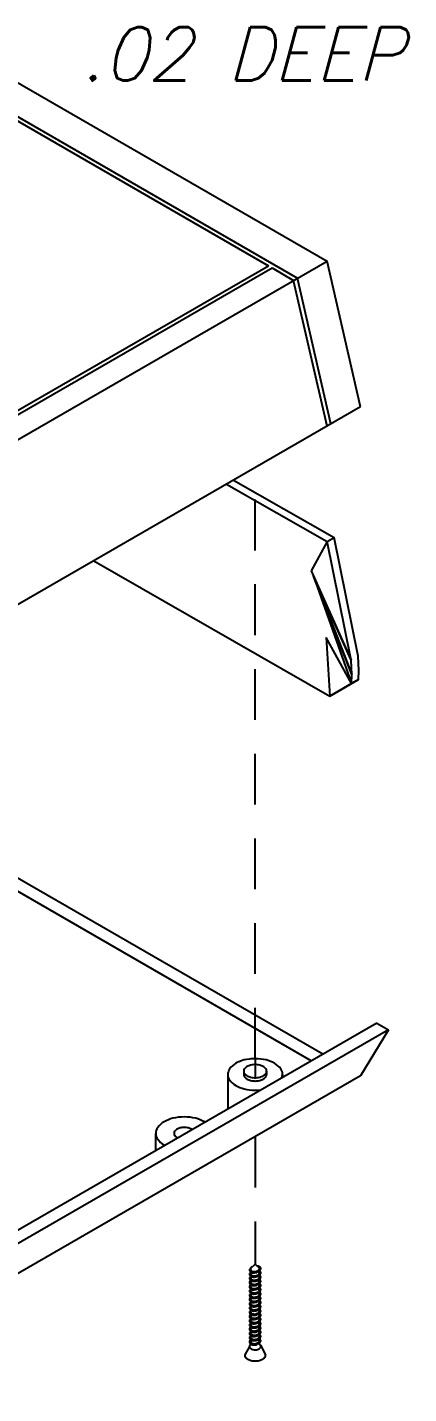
# Model space of a CAD drawing. Extents: x 1.2 to 22.3, y 1.2 to 16.9.
# Drawn here: x 4.519 to 5.644, y 4.104 to 8.136 of the extents above; entities that cross this region are included whole.
import ezdxf

# ---------------------------------------------------------------- set-up
doc = ezdxf.new("R2010")
doc.units = 0
doc.header["$LTSCALE"] = 0.6
doc.linetypes.add('CENTER', pattern=[2, 1.25, -0.25, 0.25, -0.25])
doc.linetypes.add('HIDDEN', pattern=[0.375, 0.25, -0.125])
doc.layers.get('0').update_dxf_attribs({"linetype": 'CONTINUOUS'})
for name, color, linetype in [('CN', 6, 'CENTER'), ('DM', 7, 'CONTINUOUS'), ('DRAWINGS', 6, 'CONTINUOUS'), ('EP', 7, 'CONTINUOUS')]:
    doc.layers.add(name, color=color, linetype=linetype)
doc.styles.get("Standard").update_dxf_attribs({"font": 'ROMANS.SHX', "oblique": 15, "height": 0.126})

msp = doc.modelspace()

# ---------------------------------------------------------------- linework, layer by layer
at = {"color": 7}
for p, q in [((4.3225, 8.0699), (5.4029, 7.4462)), ((4.2349, 8.0193), (5.3152, 7.3956)), ((4.2874, 7.9763), (5.2298, 7.4323)), ((3.9123, 6.6716), (5.2298, 7.4323)), ((3.9233, 6.6653), (5.2407, 7.4259)), ((3.9868, 6.6287), (5.4029, 7.4462)), ((5.2407, 7.4259), (5.3042, 7.3893)), ((5.5017, 7.0163), (5.4029, 7.4462)), ((5.4031, 6.9594), (5.3042, 7.3893)), ((5.414, 6.9657), (5.3152, 7.3956)), ((5.5017, 7.0163), (3.987, 6.1418)), ((5.1066, 6.7882), (5.4029, 6.6183)), ((5.4029, 6.6183), (5.4234, 6.6301)), ((4.7145, 6.5619), (5.411, 6.1624)), ((5.3905, 5.1059), (4.4496, 5.6491)), ((5.3559, 5.0859), (4.4151, 5.6291)), ((5.5839, 5.1777), (3.9593, 4.2397)), ((5.5493, 5.1976), (4.2809, 4.4652)), ((5.5839, 5.1777), (5.5017, 5.0416)), ((5.5839, 5.1777), (5.5017, 5.0416)), ((5.5493, 5.1976), (5.5839, 5.1777)), ((5.5017, 5.0416), (3.8772, 4.1037)), ((5.1103, 5.0458), (5.1103, 4.9441)), ((5.1572, 5.0556), (5.1572, 5.0458)), ((5.2243, 5.0556), (5.2243, 5.0458)), ((5.2713, 5.0458), (5.2713, 5.0371)), ((4.8977, 4.8214), (4.8977, 4.8719)), ((5.1779, 4.4692), (5.1779, 4.4743)), ((5.1779, 4.4567), (5.1779, 4.4625)), ((5.1779, 4.4442), (5.1779, 4.4499)), ((5.1779, 4.4316), (5.1779, 4.4374)), ((5.2037, 4.4724), (5.2037, 4.4737)), ((5.2037, 4.4599), (5.2037, 4.4661)), ((5.2037, 4.4474), (5.2037, 4.4536)), ((5.2037, 4.4349), (5.2037, 4.4411)), ((5.1779, 4.4191), (5.1779, 4.4249)), ((5.1779, 4.4066), (5.1779, 4.4124)), ((5.1779, 4.3941), (5.1779, 4.3999)), ((5.2037, 4.4224), (5.2037, 4.4286)), ((5.2037, 4.4099), (5.2037, 4.4161)), ((5.2037, 4.3973), (5.2037, 4.4035)), ((5.1779, 4.3816), (5.1779, 4.3874)), ((5.1779, 4.3691), (5.1779, 4.3748)), ((5.1779, 4.3565), (5.1779, 4.3623)), ((5.2037, 4.3848), (5.2037, 4.391)), ((5.2037, 4.3723), (5.2037, 4.3785)), ((5.2037, 4.3598), (5.2037, 4.366)), ((5.1779, 4.344), (5.1779, 4.3498)), ((5.1779, 4.3315), (5.1779, 4.3373)), ((5.1779, 4.319), (5.1779, 4.3248)), ((5.2037, 4.3473), (5.2037, 4.3535)), ((5.2037, 4.3348), (5.2037, 4.341)), ((5.2037, 4.3222), (5.2037, 4.3284)), ((5.2037, 4.3097), (5.2037, 4.3159)), ((5.1779, 4.3065), (5.1779, 4.3123)), ((5.1779, 4.294), (5.1779, 4.2997)), ((5.1779, 4.2814), (5.1779, 4.2872)), ((5.1779, 4.2689), (5.1779, 4.2747)), ((5.2037, 4.2972), (5.2037, 4.3034)), ((5.2037, 4.2847), (5.2037, 4.2909)), ((5.2037, 4.2722), (5.2037, 4.2784)), ((5.1779, 4.2565), (5.1779, 4.2623)), ((5.1779, 4.2493), (5.1779, 4.2498)), ((5.2037, 4.2597), (5.2037, 4.266)), ((5.2037, 4.2493), (5.2037, 4.2534))]:
    msp.add_line(p, q, dxfattribs=at)
for points in [[(5.1908, 5.0923, 0.058752), (5.1585, 5.0885, 0.072341), (5.1339, 5.0787, 0.106617), (5.1155, 5.062, 0.156851), (5.1103, 5.0458, 0.156851), (5.1155, 5.0295, 0.106617), (5.1339, 5.0129, 0.072341), (5.1585, 5.0031, 0.058752), (5.1908, 4.9993, 0.030442), (5.2077, 5.0003, 0.072341)], [(5.1908, 5.0923, 0.03095), (5.1736, 5.0912, 0.072341)], [(5.2696, 5.0361, 0.089424), (5.2713, 5.0458, 0.156851), (5.2661, 5.062, 0.106617), (5.2477, 5.0787, 0.072341), (5.2231, 5.0885, 0.058752), (5.1908, 5.0923, 0.058752)], [(5.2696, 5.0361, 0.089424), (5.2713, 5.0458, 0.156851), (5.2661, 5.062, 0.106617), (5.2477, 5.0787, 0.072341), (5.2231, 5.0885, 0.058752), (5.1908, 5.0923, 0.058752)], [(5.1572, 5.0458, 0.156851), (5.1594, 5.039, 0.106617), (5.1671, 5.0321, 0.072341), (5.1773, 5.028, 0.058752), (5.1908, 5.0264, 0.058752), (5.2043, 5.028, 0.072341), (5.2145, 5.0321, 0.106617), (5.2222, 5.039, 0.156851), (5.2243, 5.0458, 0.156851)], [(5.1572, 5.0458, 0.156851), (5.1594, 5.039, 0.106617), (5.1671, 5.0321, 0.072341), (5.1773, 5.028, 0.058752), (5.1908, 5.0264, 0.058752), (5.2043, 5.028, 0.072341), (5.2145, 5.0321, 0.106617), (5.2222, 5.039, 0.156851), (5.2243, 5.0458, 0.156851)], [(4.9816, 4.9203, 0.058752), (4.9479, 4.9163, 0.072341), (4.9223, 4.9061, 0.106617), (4.9032, 4.8888, 0.156851), (4.8977, 4.8719, 0.156851), (4.9032, 4.8549, 0.106617), (4.9223, 4.8376, 0.005388), (4.9241, 4.8366, 0.058752)], [(5.0427, 4.9051, 0.008307), (5.0409, 4.9061, 0.072341), (5.0153, 4.9163, 0.058752), (4.9816, 4.9203, 0.058752)], [(4.9816, 4.8893, 0.058752), (4.9695, 4.8879, 0.072341), (4.9603, 4.8842, 0.106617), (4.9534, 4.878, 0.156851), (4.9514, 4.8719, 0.156851), (4.9534, 4.8658, 0.106617), (4.9603, 4.8595, 0.015148), (4.9621, 4.8585, 0.058752)], [(5.0047, 4.8831, 0.022732), (5.003, 4.8842, 0.072341), (4.9937, 4.8879, 0.058752), (4.9816, 4.8893, 0.058752)]]:
    msp.add_lwpolyline(points, format="xyb", dxfattribs=at)
msp.add_lwpolyline([(5.1908, 5.075, 0.058752), (5.1773, 5.0734, 0.072341), (5.1671, 5.0693, 0.106617), (5.1594, 5.0624, 0.156851), (5.1572, 5.0556, 0.156851), (5.1594, 5.0488, 0.106617), (5.1671, 5.0419, 0.072341), (5.1773, 5.0378, 0.058752), (5.1908, 5.0362, 0.058752), (5.2043, 5.0378, 0.072341), (5.2145, 5.0419, 0.106617), (5.2222, 5.0488, 0.156851), (5.2243, 5.0556, 0.156851), (5.2222, 5.0624, 0.106617), (5.2145, 5.0693, 0.072341), (5.2043, 5.0734, 0.058752)], format="xyb", close=True, dxfattribs=at)
for points in [[(5.3561, 6.5322), (5.4744, 6.268), (5.4029, 6.6183)], [(5.3629, 6.5164), (5.4756, 6.2262), (5.4744, 6.268)], [(5.3629, 6.5164), (5.4748, 6.1997), (5.4756, 6.2262)], [(5.3998, 6.3358), (5.411, 6.1624), (5.4748, 6.1997)]]:
    msp.add_3dface(points, dxfattribs=at)
at = {"layer": 'CN', "color": 7, "linetype": 'HIDDEN'}
for p, q in [((5.1908, 5.0923), (5.1908, 6.8368)), ((5.1908, 4.8622), (5.1908, 4.4858))]:
    msp.add_line(p, q, dxfattribs=at)
at = {"layer": 'CN', "color": 7}
msp.add_line((5.1908, 5.0942), (5.1908, 5.0362), dxfattribs=at)
at = {"layer": 'DRAWINGS', "color": 7}
for p, q in [((5.1779, 4.4743), (5.1908, 4.4858)), ((5.1908, 4.4858), (5.2037, 4.4737)), ((5.1739, 4.243), (5.1601, 4.218)), ((5.2066, 4.2464), (5.2215, 4.218))]:
    msp.add_line(p, q, dxfattribs=at)
for points in [[(5.1808, 4.4768, 0.185323), (5.1745, 4.4706, 0.156851), (5.1742, 4.4671, 0.156851), (5.1759, 4.4639, 0.106617), (5.1804, 4.4613, 0.072341), (5.1858, 4.4604, 0.058752), (5.1926, 4.4609, 0.058752), (5.1991, 4.4631, 0.072341), (5.2037, 4.4662, 0.106617), (5.2068, 4.4703, 0.156851), (5.2072, 4.4739, 0.156851), (5.2054, 4.477, 0.195169), (5.1968, 4.4803, 0.072341)], [(5.1775, 4.4622, 0.105206), (5.1745, 4.4581, 0.156851), (5.1742, 4.4545, 0.156851), (5.1759, 4.4514, 0.106617), (5.1804, 4.4488, 0.072341), (5.1858, 4.4478, 0.058752), (5.1926, 4.4484, 0.058752), (5.1991, 4.4506, 0.072341), (5.2037, 4.4536, 0.106617), (5.2068, 4.4578, 0.156851), (5.2072, 4.4614, 0.156851), (5.2054, 4.4645, 0.043914), (5.2037, 4.4658, 0.072341)], [(5.1775, 4.4497, 0.105206), (5.1745, 4.4456, 0.156851), (5.1742, 4.442, 0.156851), (5.1759, 4.4389, 0.106617), (5.1804, 4.4363, 0.072341), (5.1858, 4.4353, 0.058752), (5.1926, 4.4359, 0.058752), (5.1991, 4.4381, 0.072341), (5.2037, 4.4411, 0.106617), (5.2068, 4.4453, 0.156851), (5.2072, 4.4489, 0.156851), (5.2054, 4.452, 0.043914), (5.2037, 4.4533, 0.072341)], [(5.1775, 4.4372, 0.105206), (5.1745, 4.4331, 0.156851), (5.1742, 4.4295, 0.156851), (5.1759, 4.4264, 0.106617), (5.1804, 4.4238, 0.072341), (5.1858, 4.4228, 0.058752), (5.1926, 4.4234, 0.058752), (5.1991, 4.4256, 0.072341), (5.2037, 4.4286, 0.106617), (5.2068, 4.4328, 0.156851), (5.2072, 4.4363, 0.156851), (5.2054, 4.4395, 0.043914), (5.2037, 4.4408, 0.072341)], [(5.1779, 4.4692, 0.004687), (5.1779, 4.4691, 0.156851), (5.1793, 4.4667, 0.106617), (5.1828, 4.4646, 0.072341), (5.1871, 4.4639, 0.058752), (5.1924, 4.4643, 0.058752), (5.1974, 4.466, 0.072341), (5.2011, 4.4684, 0.106617), (5.2034, 4.4717, 0.044638), (5.2037, 4.4724, 0.008838)], [(5.1779, 4.4567, 0.004687), (5.1779, 4.4566, 0.156851), (5.1793, 4.4542, 0.106617), (5.1828, 4.4521, 0.072341), (5.1871, 4.4513, 0.058752), (5.1924, 4.4518, 0.058752), (5.1974, 4.4535, 0.072341), (5.2011, 4.4559, 0.106617), (5.2034, 4.4592, 0.044638), (5.2037, 4.4599, 0.008838)], [(5.1779, 4.4442, 0.004687), (5.1779, 4.4441, 0.156851), (5.1793, 4.4416, 0.106617), (5.1828, 4.4396, 0.072341), (5.1871, 4.4388, 0.058752), (5.1924, 4.4393, 0.058752), (5.1974, 4.441, 0.072341), (5.2011, 4.4434, 0.106617), (5.2034, 4.4466, 0.044638), (5.2037, 4.4474, 0.008838)], [(5.1775, 4.4247, 0.105206), (5.1745, 4.4205, 0.156851), (5.1742, 4.417, 0.156851), (5.1759, 4.4139, 0.106617), (5.1804, 4.4113, 0.072341), (5.1858, 4.4103, 0.058752), (5.1926, 4.4109, 0.058752), (5.1991, 4.413, 0.072341), (5.2037, 4.4161, 0.106617), (5.2068, 4.4203, 0.156851), (5.2072, 4.4238, 0.156851), (5.2054, 4.4269, 0.043914), (5.2037, 4.4283, 0.072341)], [(5.1775, 4.4122, 0.105206), (5.1745, 4.408, 0.156851), (5.1742, 4.4045, 0.156851), (5.1759, 4.4014, 0.106617), (5.1804, 4.3987, 0.072341), (5.1858, 4.3978, 0.058752), (5.1926, 4.3984, 0.058752), (5.1991, 4.4005, 0.072341), (5.2037, 4.4036, 0.106617), (5.2068, 4.4078, 0.156851), (5.2072, 4.4113, 0.156851), (5.2054, 4.4144, 0.043914), (5.2037, 4.4157, 0.072341)], [(5.1775, 4.3997, 0.105206), (5.1745, 4.3955, 0.156851), (5.1742, 4.392, 0.156851), (5.1759, 4.3889, 0.106617), (5.1804, 4.3862, 0.072341), (5.1858, 4.3853, 0.058752), (5.1926, 4.3858, 0.058752), (5.1991, 4.388, 0.072341), (5.2037, 4.3911, 0.106617), (5.2068, 4.3952, 0.156851), (5.2072, 4.3988, 0.156851), (5.2054, 4.4019, 0.043914), (5.2037, 4.4032, 0.072341)], [(5.1779, 4.4316, 0.004687), (5.1779, 4.4316, 0.156851), (5.1793, 4.4291, 0.106617), (5.1828, 4.4271, 0.072341), (5.1871, 4.4263, 0.058752), (5.1924, 4.4268, 0.058752), (5.1974, 4.4285, 0.072341), (5.2011, 4.4308, 0.106617), (5.2034, 4.4341, 0.044638), (5.2037, 4.4349, 0.008838)], [(5.1779, 4.4191, 0.004687), (5.1779, 4.419, 0.156851), (5.1793, 4.4166, 0.106617), (5.1828, 4.4145, 0.072341), (5.1871, 4.4138, 0.058752), (5.1924, 4.4143, 0.058752), (5.1974, 4.4159, 0.072341), (5.2011, 4.4183, 0.106617), (5.2034, 4.4216, 0.044638), (5.2037, 4.4224, 0.008838)], [(5.1779, 4.4066, 0.004687), (5.1779, 4.4065, 0.156851), (5.1793, 4.4041, 0.106617), (5.1828, 4.402, 0.072341), (5.1871, 4.4013, 0.058752), (5.1924, 4.4017, 0.058752), (5.1974, 4.4034, 0.072341), (5.2011, 4.4058, 0.106617), (5.2034, 4.4091, 0.044638), (5.2037, 4.4099, 0.008838)], [(5.1779, 4.3941, 0.004687), (5.1779, 4.394, 0.156851), (5.1793, 4.3916, 0.106617), (5.1828, 4.3895, 0.072341), (5.1871, 4.3888, 0.058752), (5.1924, 4.3892, 0.058752), (5.1974, 4.3909, 0.072341), (5.2011, 4.3933, 0.106617), (5.2034, 4.3966, 0.044638), (5.2037, 4.3973, 0.008838)], [(5.1775, 4.3871, 0.105206), (5.1745, 4.383, 0.156851), (5.1742, 4.3794, 0.156851), (5.1759, 4.3763, 0.106617), (5.1804, 4.3737, 0.072341), (5.1858, 4.3727, 0.058752), (5.1926, 4.3733, 0.058752), (5.1991, 4.3755, 0.072341), (5.2037, 4.3785, 0.106617), (5.2068, 4.3827, 0.156851), (5.2072, 4.3863, 0.156851), (5.2054, 4.3894, 0.043914), (5.2037, 4.3907, 0.072341)], [(5.1775, 4.3746, 0.105206), (5.1745, 4.3705, 0.156851), (5.1742, 4.3669, 0.156851), (5.1759, 4.3638, 0.106617), (5.1804, 4.3612, 0.072341), (5.1858, 4.3602, 0.058752), (5.1926, 4.3608, 0.058752), (5.1991, 4.363, 0.072341), (5.2037, 4.366, 0.106617), (5.2068, 4.3702, 0.156851), (5.2072, 4.3738, 0.156851), (5.2054, 4.3769, 0.043914), (5.2037, 4.3782, 0.072341)], [(5.1775, 4.3621, 0.105206), (5.1745, 4.358, 0.156851), (5.1742, 4.3544, 0.156851), (5.1759, 4.3513, 0.106617), (5.1804, 4.3487, 0.072341), (5.1858, 4.3477, 0.058752), (5.1926, 4.3483, 0.058752), (5.1991, 4.3505, 0.072341), (5.2037, 4.3535, 0.106617), (5.2068, 4.3577, 0.156851), (5.2072, 4.3613, 0.156851), (5.2054, 4.3644, 0.043914), (5.2037, 4.3657, 0.072341)], [(5.1779, 4.3816, 0.004687), (5.1779, 4.3815, 0.156851), (5.1793, 4.3791, 0.106617), (5.1828, 4.377, 0.072341), (5.1871, 4.3762, 0.058752), (5.1924, 4.3767, 0.058752), (5.1974, 4.3784, 0.072341), (5.2011, 4.3808, 0.106617), (5.2034, 4.3841, 0.044638), (5.2037, 4.3848, 0.008838)], [(5.1779, 4.3691, 0.004687), (5.1779, 4.369, 0.156851), (5.1793, 4.3665, 0.106617), (5.1828, 4.3645, 0.072341), (5.1871, 4.3637, 0.058752), (5.1924, 4.3642, 0.058752), (5.1974, 4.3659, 0.072341), (5.2011, 4.3683, 0.106617), (5.2034, 4.3715, 0.044638), (5.2037, 4.3723, 0.008838)], [(5.1779, 4.3565, 0.004687), (5.1779, 4.3565, 0.156851), (5.1793, 4.354, 0.106617), (5.1828, 4.352, 0.072341), (5.1871, 4.3512, 0.058752), (5.1924, 4.3517, 0.058752), (5.1974, 4.3534, 0.072341), (5.2011, 4.3557, 0.106617), (5.2034, 4.359, 0.044638), (5.2037, 4.3598, 0.008838)], [(5.1775, 4.3496, 0.105206), (5.1745, 4.3454, 0.156851), (5.1742, 4.3419, 0.156851), (5.1759, 4.3388, 0.106617), (5.1804, 4.3362, 0.072341), (5.1858, 4.3352, 0.058752), (5.1926, 4.3358, 0.058752), (5.1991, 4.3379, 0.072341), (5.2037, 4.341, 0.106617), (5.2068, 4.3452, 0.156851), (5.2072, 4.3487, 0.156851), (5.2054, 4.3518, 0.043914), (5.2037, 4.3532, 0.072341)], [(5.1775, 4.3371, 0.105206), (5.1745, 4.3329, 0.156851), (5.1742, 4.3294, 0.156851), (5.1759, 4.3263, 0.106617), (5.1804, 4.3236, 0.072341), (5.1858, 4.3227, 0.058752), (5.1926, 4.3233, 0.058752), (5.1991, 4.3254, 0.072341), (5.2037, 4.3285, 0.106617), (5.2068, 4.3327, 0.156851), (5.2072, 4.3362, 0.156851), (5.2054, 4.3393, 0.043914), (5.2037, 4.3406, 0.072341)], [(5.1775, 4.3246, 0.105206), (5.1745, 4.3204, 0.156851), (5.1742, 4.3169, 0.156851), (5.1759, 4.3138, 0.106617), (5.1804, 4.3111, 0.072341), (5.1858, 4.3102, 0.058752), (5.1926, 4.3107, 0.058752), (5.1991, 4.3129, 0.072341), (5.2037, 4.316, 0.106617), (5.2068, 4.3202, 0.156851), (5.2072, 4.3237, 0.156851), (5.2054, 4.3268, 0.043914), (5.2037, 4.3281, 0.072341)], [(5.1775, 4.312, 0.105206), (5.1745, 4.3079, 0.156851), (5.1742, 4.3043, 0.156851), (5.1759, 4.3012, 0.106617), (5.1804, 4.2986, 0.072341), (5.1858, 4.2976, 0.058752), (5.1926, 4.2982, 0.058752), (5.1991, 4.3004, 0.072341), (5.2037, 4.3034, 0.106617), (5.2068, 4.3076, 0.156851), (5.2072, 4.3112, 0.156851), (5.2054, 4.3143, 0.043914), (5.2037, 4.3156, 0.072341)], [(5.1779, 4.344, 0.004687), (5.1779, 4.3439, 0.156851), (5.1793, 4.3415, 0.106617), (5.1828, 4.3395, 0.072341), (5.1871, 4.3387, 0.058752), (5.1924, 4.3392, 0.058752), (5.1974, 4.3408, 0.072341), (5.2011, 4.3432, 0.106617), (5.2034, 4.3465, 0.044638), (5.2037, 4.3473, 0.008838)], [(5.1779, 4.3315, 0.004687), (5.1779, 4.3314, 0.156851), (5.1793, 4.329, 0.106617), (5.1828, 4.3269, 0.072341), (5.1871, 4.3262, 0.058752), (5.1924, 4.3266, 0.058752), (5.1974, 4.3283, 0.072341), (5.2011, 4.3307, 0.106617), (5.2034, 4.334, 0.044638), (5.2037, 4.3348, 0.008838)], [(5.1779, 4.319, 0.004687), (5.1779, 4.3189, 0.156851), (5.1793, 4.3165, 0.106617), (5.1828, 4.3144, 0.072341), (5.1871, 4.3137, 0.058752), (5.1924, 4.3141, 0.058752), (5.1974, 4.3158, 0.072341), (5.2011, 4.3182, 0.106617), (5.2034, 4.3215, 0.044638), (5.2037, 4.3222, 0.008838)], [(5.1775, 4.2995, 0.105206), (5.1745, 4.2954, 0.156851), (5.1742, 4.2918, 0.156851), (5.1759, 4.2887, 0.106617), (5.1804, 4.2861, 0.072341), (5.1858, 4.2851, 0.058752), (5.1926, 4.2857, 0.058752), (5.1991, 4.2879, 0.072341), (5.2037, 4.2909, 0.106617), (5.2068, 4.2951, 0.156851), (5.2072, 4.2987, 0.156851), (5.2054, 4.3018, 0.043914), (5.2037, 4.3031, 0.072341)], [(5.1775, 4.287, 0.105206), (5.1745, 4.2829, 0.156851), (5.1742, 4.2793, 0.156851), (5.1759, 4.2762, 0.106617), (5.1804, 4.2736, 0.072341), (5.1858, 4.2726, 0.058752), (5.1926, 4.2732, 0.058752), (5.1991, 4.2754, 0.072341), (5.2037, 4.2784, 0.106617), (5.2068, 4.2826, 0.156851), (5.2072, 4.2862, 0.156851), (5.2054, 4.2893, 0.043914), (5.2037, 4.2906, 0.072341)], [(5.1775, 4.2746, 0.105206), (5.1745, 4.2704, 0.156851), (5.1741, 4.2669, 0.156851), (5.1759, 4.2638, 0.106617), (5.1804, 4.2611, 0.072341), (5.1858, 4.2602, 0.058752), (5.1926, 4.2608, 0.058752), (5.1991, 4.2629, 0.072341), (5.2037, 4.266, 0.106617), (5.2068, 4.2702, 0.156851), (5.2072, 4.2737, 0.156851), (5.2054, 4.2768, 0.043914), (5.2037, 4.2781, 0.072341)], [(5.1779, 4.3065, 0.004687), (5.1779, 4.3064, 0.156851), (5.1793, 4.304, 0.106617), (5.1828, 4.3019, 0.072341), (5.1871, 4.3011, 0.058752), (5.1924, 4.3016, 0.058752), (5.1974, 4.3033, 0.072341), (5.2011, 4.3057, 0.106617), (5.2034, 4.309, 0.044638), (5.2037, 4.3097, 0.008838)], [(5.1779, 4.294, 0.004687), (5.1779, 4.2939, 0.156851), (5.1793, 4.2914, 0.106617), (5.1828, 4.2894, 0.072341), (5.1871, 4.2886, 0.058752), (5.1924, 4.2891, 0.058752), (5.1974, 4.2908, 0.072341), (5.2011, 4.2932, 0.106617), (5.2034, 4.2964, 0.044638), (5.2037, 4.2972, 0.008838)], [(5.1779, 4.2814, 0.004687), (5.1779, 4.2814, 0.156851), (5.1793, 4.2789, 0.106617), (5.1828, 4.2769, 0.072341), (5.1871, 4.2761, 0.058752), (5.1924, 4.2766, 0.058752), (5.1974, 4.2783, 0.072341), (5.2011, 4.2807, 0.106617), (5.2034, 4.2839, 0.044638), (5.2037, 4.2847, 0.008838)], [(5.1779, 4.2493, 0.082856), (5.175, 4.2464, 0.156851), (5.1739, 4.243, 0.156851), (5.175, 4.2396, 0.106617), (5.1789, 4.2361, 0.072341), (5.184, 4.2341, 0.058752), (5.1908, 4.2333, 0.058752), (5.1976, 4.2341, 0.072341), (5.2027, 4.2361, 0.106617), (5.2066, 4.2396, 0.156851), (5.2077, 4.243, 0.156851), (5.2066, 4.2464, 0.082856), (5.2037, 4.2493, 0.072341)], [(5.1778, 4.2623, 0.113324), (5.1745, 4.2579, 0.156851), (5.1741, 4.2544, 0.156851), (5.1759, 4.2513, 0.106617), (5.1804, 4.2486, 0.072341), (5.1858, 4.2477, 0.058752), (5.1926, 4.2483, 0.058752), (5.1991, 4.2504, 0.072341), (5.2037, 4.2535, 0.106617), (5.2068, 4.2577, 0.156851), (5.2072, 4.2612, 0.156851), (5.2054, 4.2643, 0.049074), (5.2035, 4.2658, 0.072341)], [(5.1779, 4.269, 0.004687), (5.1779, 4.2689, 0.156851), (5.1793, 4.2665, 0.106617), (5.1828, 4.2644, 0.072341), (5.1871, 4.2637, 0.058752), (5.1924, 4.2641, 0.058752), (5.1974, 4.2658, 0.072341), (5.201, 4.2682, 0.106617), (5.2034, 4.2715, 0.044638), (5.2037, 4.2723, 0.008838)], [(5.1779, 4.2565, 0.004687), (5.1779, 4.2564, 0.156851), (5.1793, 4.254, 0.106617), (5.1828, 4.2519, 0.072341), (5.1871, 4.2512, 0.058752), (5.1924, 4.2516, 0.058752), (5.1974, 4.2533, 0.072341), (5.201, 4.2557, 0.106617), (5.2034, 4.259, 0.044638), (5.2037, 4.2597, 0.008838)], [(5.1601, 4.218, 0.156851), (5.1621, 4.2118, 0.106617), (5.1691, 4.2055, 0.072341), (5.1785, 4.2017, 0.058752), (5.1908, 4.2003, 0.058752), (5.2031, 4.2017, 0.072341), (5.2125, 4.2055, 0.106617), (5.2195, 4.2118, 0.156851), (5.2215, 4.218, 0.156851)]]:
    msp.add_lwpolyline(points, format="xyb", dxfattribs=at)
at = {"layer": 'EP', "color": 7}
for p, q in [((5.1271, 6.8), (5.4234, 6.6301)), ((5.4949, 6.2798), (5.4234, 6.6301)), ((5.4961, 6.238), (5.4949, 6.2798)), ((5.4315, 6.1741), (5.4953, 6.2114)), ((5.4953, 6.2114), (5.4961, 6.238))]:
    msp.add_line(p, q, dxfattribs=at)
msp.add_3dface([(5.411, 6.1624), (5.4315, 6.1741), (5.4953, 6.2114), (5.4748, 6.1997)], dxfattribs=at)

# ---------------------------------------------------------------- texts
at = {"layer": 'DM', "color": 7, "oblique": 15, "width": 0.965926}
msp.add_text('.02 DEEP', height=0.15736, dxfattribs=at).set_placement((4.6779, 7.9787))

doc.saveas('drawing.dxf')
